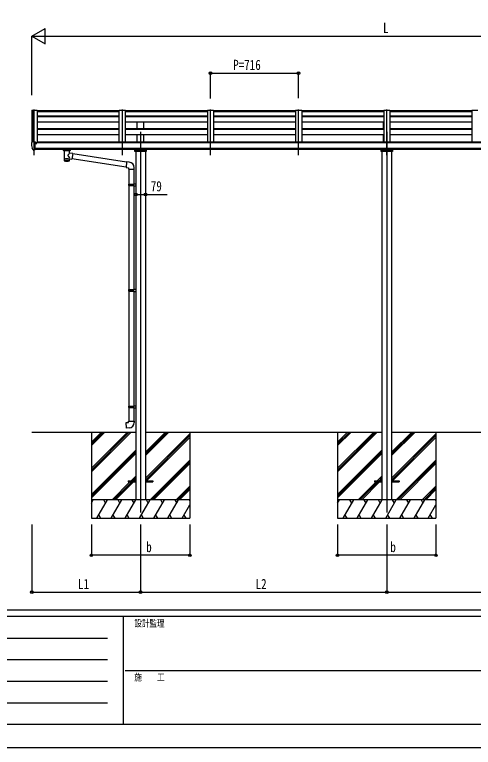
# Model space of a CAD drawing. Units: millimetres, scale not verified. Extents: x -10512 to 10512, y -7425 to 7425.
# Drawn here: x -4143 to -416, y -7425 to -1477 of the extents above; entities that cross this region are included whole.
import ezdxf
from ezdxf.enums import TextEntityAlignment as Align

# ---------------------------------------------------------------- set-up
doc = ezdxf.new("R2010")
doc.units = ezdxf.units.MM
doc.header["$LTSCALE"] = 40
for name, color, linetype in [('0-3_YKK_12', 2, 'Continuous'), ('0-4_YKK_13', 4, 'Continuous'), ('0-5_YKK_A1', 4, 'Continuous'), ('0-6_YKK_D', 6, 'Continuous'), ('0-7_YKK_ZWAK', 7, 'Continuous')]:
    doc.layers.add(name, color=color, linetype=linetype)
doc.styles.add('ＭＳ ゴシック', font='')
doc.styles.get('ＭＳ ゴシック').set_extended_font_data('MS Gothic')

msp = doc.modelspace()

# ---------------------------------------------------------------- linework, layer by layer
at = {"layer": '0-3_YKK_12'}
for p, q in [((-3983.84, -2618.34), (-3983.84, -2247.51)), ((-3267.84, -2618.34), (-3267.84, -2247.51)), ((-2551.84, -2618.34), (-2551.84, -2247.51)), ((-1835.84, -2618.34), (-1835.84, -2247.51)), ((-1119.84, -2618.34), (-1119.84, -2247.51)), ((-3119.84, -2429), (-3119.84, -5518.14)), ((-1119.84, -2429), (-1119.84, -5518.14))]:
    msp.add_line(p, q, dxfattribs=at)
at = {"layer": '0-4_YKK_13'}
for p, q in [((-3292.84, -2257.75), (-3958.84, -2257.75)), ((-2576.84, -2257.75), (-3242.84, -2257.75)), ((-1860.84, -2257.75), (-2526.84, -2257.75)), ((-1144.84, -2257.75), (-1810.84, -2257.75)), ((-428.84, -2257.75), (-1094.84, -2257.75)), ((-4005.84, -2518.84), (-4005.84, -2519.47)), ((-3998.93, -2510.04), (-4002.99, -2515.84)), ((-3983.84, -2577.97), (-3983.84, -2509.47)), ((-3982.34, -2510.39), (-3983.84, -2510.39)), ((-3977.34, -2519.2), (-3983.84, -2518.81)), ((-3982.34, -2510.39), (-3982.34, -2516.56)), ((-3972.66, -2511.88), (-3982.34, -2511.16)), ((-3982.34, -2514.16), (-3968.34, -2514.21)), ((-3972.86, -2524.39), (-3972.34, -2524.39)), ((-3972.34, -2524.39), (-3972.04, -2524.39)), ((-3971.84, -2514.2), (-3971.84, -2512.3)), ((-3967.34, -2515.32), (-3967.34, -2518.32)), ((-3991.46, -2576.16), (-4001.21, -2560.78)), ((-3985.34, -2577.88), (-3989.05, -2577.65)), ((-3985.34, -2577.88), (-3983.84, -2577.97)), ((-3983.84, -2575.77), (-3983.34, -2575.77)), ((-3983.34, -2575.77), (-3982.84, -2574.77)), ((-3977.34, -2574.77), (-3982.84, -2574.77)), ((-3745.84, -2578.85), (-3745.84, -2571.68)), ((-3741.74, -2583.35), (-3741.75, -2663.64)), ((-3695.94, -2600.92), (-3695.94, -2583.34)), ((-3670.72, -2604.83), (-3695.94, -2600.92)), ((-3691.84, -2578.85), (-3691.84, -2571.68)), ((-3670.72, -2604.83), (-3677.74, -2650.09)), ((-3233.42, -2674.73), (-3671.03, -2606.84)), ((-3163.34, -2580.14), (-3076.34, -2580.14)), ((-1163.34, -2580.14), (-1076.34, -2580.14)), ((-3695.92, -2663.64), (-3695.94, -2647.01)), ((-3695.94, -2647.26), (-3677.74, -2650.09)), ((-3237.08, -2716.67), (-3677.47, -2648.35)), ((-3212.42, -2674.69), (-3233.25, -2672.86)), ((-3217.34, -2730.43), (-3171.34, -2730.43)), ((-3215.34, -2730.43), (-3215.34, -2853.19)), ((-3173.34, -2730.43), (-3173.34, -2850.63)), ((-3171.34, -2730.43), (-3171.34, -2719.52)), ((-3217.34, -2855.19), (-3216.34, -2853.19)), ((-3216.34, -2853.19), (-3173.34, -2853.19)), ((-3177.82, -2855.19), (-3178.24, -2853.19)), ((-3175.34, -2850.69), (-3159.34, -2850.22)), ((-3175.34, -2852.69), (-3175.34, -2850.69)), ((-3175.34, -2852.69), (-3173.34, -2852.69)), ((-3159.34, -2850.22), (-3159.34, -2868.16)), ((-3217.34, -2855.19), (-3173.34, -2855.19)), ((-3217.34, -2855.19), (-3217.34, -2863.19)), ((-3217.34, -2863.19), (-3173.34, -2863.19)), ((-3217.34, -2863.19), (-3216.34, -2865.19)), ((-3216.34, -2865.19), (-3173.34, -2865.19)), ((-3215.34, -2865.19), (-3215.34, -3709.38)), ((-3175.34, -2867.69), (-3175.34, -2865.69)), ((-3175.34, -2867.69), (-3159.34, -2868.16)), ((-3173.34, -2867.75), (-3173.34, -3706.82)), ((-3217.34, -3711.38), (-3216.34, -3709.38)), ((-3217.34, -3711.38), (-3173.34, -3711.38)), ((-3217.34, -3711.38), (-3217.34, -3719.38)), ((-3217.34, -3719.38), (-3173.34, -3719.38)), ((-3217.34, -3719.38), (-3216.34, -3721.38)), ((-3216.34, -3709.38), (-3173.34, -3709.38)), ((-3216.34, -3721.38), (-3173.34, -3721.38)), ((-3215.34, -3721.38), (-3215.34, -4654.78)), ((-3177.82, -3711.38), (-3178.24, -3709.38)), ((-3175.34, -3706.88), (-3159.34, -3706.41)), ((-3175.34, -3708.88), (-3175.34, -3706.88)), ((-3175.34, -3708.88), (-3173.34, -3708.88)), ((-3175.34, -3723.88), (-3175.34, -3721.88)), ((-3175.34, -3723.88), (-3159.34, -3724.35)), ((-3173.34, -3723.94), (-3173.34, -4652.22)), ((-3159.34, -3706.41), (-3159.34, -3724.35)), ((-3217.34, -4656.78), (-3216.34, -4654.78)), ((-3217.34, -4656.78), (-3173.34, -4656.78)), ((-3217.34, -4656.78), (-3217.34, -4664.78)), ((-3217.34, -4664.78), (-3173.34, -4664.78)), ((-3217.34, -4664.78), (-3216.34, -4666.78)), ((-3216.34, -4654.78), (-3173.34, -4654.78)), ((-3216.34, -4666.78), (-3173.34, -4666.78)), ((-3215.34, -4666.78), (-3215.34, -4776.78)), ((-3177.82, -4656.78), (-3178.24, -4654.78)), ((-3175.34, -4652.28), (-3159.34, -4651.81)), ((-3175.34, -4654.28), (-3175.34, -4652.28)), ((-3175.34, -4654.28), (-3173.34, -4654.28)), ((-3175.34, -4669.28), (-3175.34, -4667.28)), ((-3175.34, -4669.28), (-3159.34, -4669.75)), ((-3173.34, -4669.34), (-3173.34, -4776.78)), ((-3159.34, -4651.81), (-3159.34, -4669.75)), ((-3217.34, -4776.78), (-3171.34, -4776.78)), ((-3217.34, -4786.78), (-3217.34, -4776.78)), ((-3171.34, -4776.78), (-3171.34, -4787.7)), ((-3219.84, -5261.24), (-3219.84, -5270.24)), ((-3219.84, -5261.24), (-3159.34, -5261.24)), ((-3219.84, -5270.24), (-3159.34, -5270.24)), ((-3080.34, -5261.24), (-3019.84, -5261.24)), ((-3080.34, -5270.24), (-3019.84, -5270.24)), ((-3019.84, -5261.24), (-3019.84, -5270.24)), ((-1219.84, -5261.24), (-1219.84, -5270.24)), ((-1219.84, -5261.24), (-1159.34, -5261.24)), ((-1219.84, -5270.24), (-1159.34, -5270.24)), ((-1080.34, -5261.24), (-1019.84, -5261.24)), ((-1080.34, -5270.24), (-1019.84, -5270.24)), ((-1019.84, -5261.24), (-1019.84, -5270.24))]:
    msp.add_line(p, q, dxfattribs=at)
for points in [[(-3983.84, -2509.47), (-3995.84, -2509.47), (-3998.17, -2509.61)], [(-3977.34, -2574.77), (-3977.34, -2516.56), (-3982.34, -2516.56)], [(-3972.66, -2511.88), (-3972.5, -2511.9), (-3972.34, -2511.93), (-3972.19, -2511.98), (-3972.07, -2512.03), (-3971.97, -2512.09), (-3971.9, -2512.16), (-3971.85, -2512.23), (-3971.84, -2512.3)], [(-3972.04, -2523.2), (-3972.04, -2524.39), (-3967.34, -2524.39)], [(-3967.34, -2522.77), (-3967.34, -2524.39), (-3966.86, -2524.39)], [(-3983.84, -2564.08), (-3980.68, -2563.67), (-3977.34, -2563.24)], [(-3745.8, -2578.9), (-3745.82, -2578.55), (-3745.58, -2577.59), (-3745.06, -2576.71), (-3744.25, -2575.87), (-3743.14, -2575.07), (-3741.74, -2574.35)], [(-3745.8, -2578.79), (-3745.82, -2579.15), (-3745.58, -2580.1), (-3745.06, -2580.99), (-3744.25, -2581.83), (-3743.14, -2582.62), (-3741.74, -2583.35)], [(-3695.94, -2574.36), (-3695.71, -2574.45), (-3694.35, -2575.19), (-3693.24, -2576.04), (-3692.48, -2576.9), (-3692.02, -2577.8), (-3691.85, -2578.69)], [(-3695.94, -2583.34), (-3695.71, -2583.24), (-3694.35, -2582.51), (-3693.24, -2581.66), (-3692.48, -2580.79), (-3692.02, -2579.9), (-3691.85, -2579.01)], [(-3073.34, -2571.68), (-3073.34, -2589.4), (-3166.34, -2589.4), (-3166.34, -2571.67)], [(-1073.34, -2571.71), (-1073.34, -2589.4), (-1166.34, -2589.4), (-1166.34, -2571.7)], [(-3233.25, -2672.86), (-3237.26, -2718.69), (-3217.34, -2720.43), (-3217.34, -2730.43)], [(-3175.34, -2865.69), (-3173.34, -2865.69), (-3173.34, -2852.69)], [(-3177.82, -2855.19), (-3177.82, -2863.19), (-3178.24, -2865.19)], [(-3177.82, -3711.38), (-3177.82, -3719.38), (-3178.24, -3721.38)], [(-3175.34, -3721.88), (-3173.34, -3721.88), (-3173.34, -3708.88)], [(-3177.82, -4656.78), (-3177.82, -4664.78), (-3178.24, -4666.78)], [(-3175.34, -4667.28), (-3173.34, -4667.28), (-3173.34, -4654.28)], [(-3212.42, -4832.53), (-3233.25, -4834.35), (-3237.26, -4788.52), (-3217.34, -4786.78)]]:
    msp.add_lwpolyline(points, dxfattribs=at)
for centre, radius, start, end in [((-4002.84, -2518.84), 3, 93, 180), ((-3813.35, -2519.47), 192.49, 180.0008, 192.1233), ((-3998.11, -2510.61), 1, 93.5, 145), ((-3969.84, -2524.39), 2.5, 151.64236, 180), ((-3969.84, -2524.39), 2.5, 0, 151.64236), ((-3998.61, -2559.28), 3, 191.83348, 210), ((-3988.86, -2574.66), 3, 210, 266.5), ((-3728.77, -2624.06), 51.38, 92.46126, 104.61963), ((-3718.83, -2728.2), 155.94, 85.53149, 94.46851), ((-3708.88, -2624.06), 51.38, 75.38037, 87.53874), ((-3216.34, -2719.52), 45, 0, 85), ((-3216.34, -4787.7), 45, 275, 0)]:
    msp.add_arc(centre, radius, start, end, dxfattribs=at)
for centre, major_axis, ratio, start_param, end_param in [((-3968.34, -2515.32), (-0.02, 1.1), 0.906239, 4.6917496, 6.2625459), ((-3718.84, -2584.54), (-22.91, -0.42), 0.072511, 4.711586, 6.2823824), ((-3718.81, -2582.91), (-22.91, -0.42), 0.072511, 4.711586, 6.2823824), ((-3718.86, -2582.92), (22.92, -0.42), 0.07247, 0.0008089, 1.5716053), ((-3718.86, -2584.54), (22.92, -0.42), 0.07247, 0.0008089, 1.5716053), ((-3716.28, -2623.12), (20.32, 22.25), 0.045535, 4.9756507, 6.2441899), ((-3707.84, -2578.85), (16, 0), 0.361356, 0, 0.0194874), ((-3707.84, -2578.85), (16, 0), 0.361356, 6.2636979, 6.2831853), ((-3718.84, -2663.64), (22.92, 0), 0.101955, 6.2829723, 9.4248207), ((-3718.84, -2663.64), (22.92, 0), 0.101955, 3.1415499, 6.2833984), ((-3718.84, -2651.2), (22.91, 0), 0.122865, 6.2831853, 9.424778), ((-3718.84, -2620.47), (-22.81, 26.62), 0.234429, 3.1563334, 4.5976381)]:
    msp.add_ellipse(centre, major_axis=major_axis, ratio=ratio, start_param=start_param, end_param=end_param, dxfattribs=at)
at = {"layer": '0-5_YKK_A1'}
for p, q in [((-4003.83, -2252.96), (-4003.84, -2516.01)), ((-4002.89, -2252.08), (-3995.06, -2251.67)), ((-3994.84, -2251.75), (-3994.84, -2509.47)), ((-3994.76, -2251.87), (-3994.14, -2253.49)), ((-3958.84, -2251.66), (-3958.84, -2518.32)), ((-3292.84, -2511.9), (-3292.84, -2251.66)), ((-3292.84, -2251.66), (-3242.84, -2251.66)), ((-3242.84, -2511.9), (-3242.84, -2251.66)), ((-2576.84, -2251.66), (-2576.84, -2511.9)), ((-2576.84, -2251.66), (-2526.84, -2251.66)), ((-2526.84, -2251.66), (-2526.84, -2511.9)), ((-1860.84, -2251.66), (-1860.84, -2511.9)), ((-1860.84, -2251.66), (-1810.84, -2251.66)), ((-1810.84, -2251.66), (-1810.84, -2511.9)), ((-1144.84, -2251.66), (-1144.84, -2511.9)), ((-1144.84, -2251.66), (-1094.84, -2251.66)), ((-1094.84, -2251.66), (-1094.84, -2511.9)), ((-428.84, -2251.66), (-428.84, -2511.9)), ((-428.84, -2251.66), (-378.84, -2251.66)), ((-3958.84, -2264.66), (-3292.84, -2264.66)), ((-3958.84, -2299.11), (-3292.84, -2299.11)), ((-3958.84, -2303.19), (-3292.84, -2303.19)), ((-3242.84, -2264.66), (-2576.84, -2264.66)), ((-3242.84, -2299.11), (-2576.84, -2299.11)), ((-3242.84, -2303.19), (-2576.84, -2303.19)), ((-2526.84, -2264.66), (-1860.84, -2264.66)), ((-2526.84, -2299.11), (-1860.84, -2299.11)), ((-2526.84, -2303.19), (-1860.84, -2303.19)), ((-1810.84, -2264.66), (-1144.84, -2264.66)), ((-1810.84, -2299.11), (-1144.84, -2299.11)), ((-1810.84, -2303.19), (-1144.84, -2303.19)), ((-1094.84, -2264.66), (-428.84, -2264.66)), ((-1094.84, -2299.11), (-428.84, -2299.11)), ((-1094.84, -2303.19), (-428.84, -2303.19)), ((-3958.84, -2347.61), (-3292.84, -2347.61)), ((-3243.32, -2362.9), (-3242.84, -2362.9)), ((-3242.84, -2347.61), (-2576.84, -2347.61)), ((-3147.34, -2400.95), (-3147.34, -2347.61)), ((-3092.34, -2400.95), (-3092.34, -2347.61)), ((-2526.84, -2347.61), (-1860.84, -2347.61)), ((-1810.84, -2347.61), (-1144.84, -2347.61)), ((-1147.34, -2400.95), (-1147.34, -2347.61)), ((-1094.84, -2347.61), (-428.84, -2347.61)), ((-1092.34, -2400.95), (-1092.34, -2347.61)), ((-3958.84, -2400.95), (-3292.84, -2400.95)), ((-3958.84, -2407.74), (-3292.84, -2407.74)), ((-3242.84, -2400.95), (-2576.84, -2400.95)), ((-3242.84, -2407.74), (-2576.84, -2407.74)), ((-2526.84, -2400.95), (-1860.84, -2400.95)), ((-2526.84, -2407.74), (-1860.84, -2407.74)), ((-1810.84, -2400.95), (-1144.84, -2400.95)), ((-1810.84, -2407.74), (-1144.84, -2407.74)), ((-1094.84, -2400.95), (-428.84, -2400.95)), ((-1094.84, -2407.74), (-428.84, -2407.74)), ((-3958.84, -2451.29), (-3292.84, -2451.29)), ((-3242.84, -2451.29), (-2576.84, -2451.29)), ((-3147.34, -2511.9), (-3147.34, -2451.29)), ((-3092.34, -2511.9), (-3092.34, -2451.29)), ((-2526.84, -2451.29), (-1860.84, -2451.29)), ((-1810.84, -2451.29), (-1144.84, -2451.29)), ((-1147.34, -2511.9), (-1147.34, -2451.29)), ((-1094.84, -2451.29), (-428.84, -2451.29)), ((-1092.34, -2511.9), (-1092.34, -2451.29)), ((1737.66, -2518.32), (-3977.34, -2518.32)), ((-3953.84, -2518.32), (-3953.84, -2511.9)), ((1714.16, -2511.9), (-3953.84, -2511.9)), ((-3977.34, -2559.83), (1737.66, -2559.83)), ((1737.66, -2571.75), (-3977.34, -2571.66)), ((-3159.34, -2589.4), (-3159.34, -5415.74)), ((-3080.34, -2589.4), (-3080.34, -5415.74)), ((-1159.34, -2589.4), (-1159.34, -5415.74)), ((-1080.34, -2589.4), (-1080.34, -5415.74)), ((-4003.84, -4865.74), (-3159.34, -4865.74)), ((-3519.84, -4865.74), (-3519.84, -5565.73)), ((-3519.84, -5159.91), (-3225.66, -4865.74)), ((-3519.84, -5174.05), (-3211.52, -4865.74)), ((-3519.84, -5188.2), (-3197.37, -4865.74)), ((-3519.84, -4976.07), (-3409.51, -4865.74)), ((-3519.84, -4961.92), (-3423.65, -4865.74)), ((-3519.84, -4947.78), (-3437.79, -4865.74)), ((-3080.34, -4865.74), (-1159.34, -4865.74)), ((-3080.34, -5057.07), (-2889.01, -4865.74)), ((-3080.34, -5042.92), (-2903.15, -4865.74)), ((-3080.34, -5028.78), (-2917.29, -4865.74)), ((-2719.84, -4865.74), (-2719.84, -5565.73)), ((-1519.84, -4865.74), (-1519.84, -5565.73)), ((-1519.84, -5159.91), (-1225.66, -4865.74)), ((-1519.84, -5174.05), (-1211.52, -4865.74)), ((-1519.84, -5188.2), (-1197.37, -4865.74)), ((-1519.84, -4976.07), (-1409.51, -4865.74)), ((-1519.84, -4961.92), (-1423.65, -4865.74)), ((-1519.84, -4947.78), (-1437.79, -4865.74)), ((-1080.34, -4865.74), (840.66, -4865.74)), ((-1080.34, -5057.07), (-889.01, -4865.74)), ((-1080.34, -5042.92), (-903.15, -4865.74)), ((-1080.34, -5028.78), (-917.29, -4865.74)), ((-719.84, -4865.74), (-719.84, -5565.73)), ((-3080.34, -5240.91), (-2719.84, -4880.41)), ((-3080.34, -5255.05), (-2719.84, -4894.56)), ((-3072.38, -5261.24), (-2719.84, -4908.7)), ((-1080.34, -5240.91), (-719.84, -4880.41)), ((-1080.34, -5255.05), (-719.84, -4894.56)), ((-1072.38, -5261.24), (-719.84, -4908.7)), ((-3519.84, -5372.04), (-3159.34, -5011.55)), ((-3519.84, -5386.19), (-3159.34, -5025.69)), ((-3519.84, -5400.33), (-3159.34, -5039.83)), ((-1519.84, -5372.04), (-1159.34, -5011.55)), ((-1519.84, -5386.19), (-1159.34, -5025.69)), ((-1519.84, -5400.33), (-1159.34, -5039.83)), ((-3043.03, -5415.73), (-2719.84, -5092.55)), ((-3028.89, -5415.73), (-2719.84, -5106.69)), ((-1043.03, -5415.73), (-719.84, -5092.55)), ((-1028.89, -5415.73), (-719.84, -5106.69)), ((-3014.74, -5415.73), (-2719.84, -5120.83)), ((-1014.74, -5415.73), (-719.84, -5120.83)), ((-3196.9, -5261.24), (-3159.34, -5223.68)), ((-1196.9, -5261.24), (-1159.34, -5223.68)), ((-3351.4, -5415.73), (-3205.9, -5270.24)), ((-3337.25, -5415.73), (-3191.75, -5270.24)), ((-3323.11, -5415.73), (-3177.61, -5270.24)), ((-3182.75, -5261.24), (-3159.34, -5237.82)), ((-3168.61, -5261.24), (-3159.34, -5251.96)), ((-1351.4, -5415.73), (-1205.9, -5270.24)), ((-1337.25, -5415.73), (-1191.75, -5270.24)), ((-1323.11, -5415.73), (-1177.61, -5270.24)), ((-1182.75, -5261.24), (-1159.34, -5237.82)), ((-1168.61, -5261.24), (-1159.34, -5251.96)), ((-2830.9, -5415.73), (-2719.84, -5304.68)), ((-2816.75, -5415.73), (-2719.84, -5318.82)), ((-2802.61, -5415.73), (-2719.84, -5332.96)), ((-830.9, -5415.73), (-719.84, -5304.68)), ((-816.75, -5415.73), (-719.84, -5318.82)), ((-802.61, -5415.73), (-719.84, -5332.96)), ((-2719.84, -5415.73), (-3519.84, -5415.73)), ((-3519.84, -5443.24), (-3503.96, -5415.73)), ((-3475.09, -5565.73), (-3388.49, -5415.73)), ((-3403.49, -5441.72), (-3418.49, -5415.73)), ((-3359.62, -5565.73), (-3273.02, -5415.73)), ((-3288.02, -5441.72), (-3303.02, -5415.73)), ((-3244.15, -5565.73), (-3157.55, -5415.73)), ((-3172.55, -5441.72), (-3187.55, -5415.73)), ((-3128.68, -5565.73), (-3042.08, -5415.73)), ((-3057.08, -5441.72), (-3072.08, -5415.73)), ((-3013.21, -5565.73), (-2926.61, -5415.73)), ((-2941.61, -5441.72), (-2956.61, -5415.73)), ((-2897.74, -5565.73), (-2811.14, -5415.73)), ((-2841.14, -5415.73), (-2826.14, -5441.72)), ((-2782.27, -5565.73), (-2719.84, -5457.6)), ((-2725.67, -5415.73), (-2719.84, -5425.83)), ((-719.84, -5415.73), (-1519.84, -5415.73)), ((-1519.84, -5443.24), (-1503.96, -5415.73)), ((-1475.09, -5565.73), (-1388.49, -5415.73)), ((-1403.49, -5441.72), (-1418.49, -5415.73)), ((-1359.62, -5565.73), (-1273.02, -5415.73)), ((-1288.02, -5441.72), (-1303.02, -5415.73)), ((-1244.15, -5565.73), (-1157.55, -5415.73)), ((-1172.55, -5441.72), (-1187.55, -5415.73)), ((-1128.68, -5565.73), (-1042.08, -5415.73)), ((-1057.08, -5441.72), (-1072.08, -5415.73)), ((-1013.21, -5565.73), (-926.61, -5415.73)), ((-941.61, -5441.72), (-956.61, -5415.73)), ((-897.74, -5565.73), (-811.14, -5415.73)), ((-841.14, -5415.73), (-826.14, -5441.72)), ((-782.27, -5565.73), (-719.84, -5457.6)), ((-725.67, -5415.73), (-719.84, -5425.83)), ((-3519.84, -5565.73), (-2719.84, -5565.73)), ((-3460.09, -5539.76), (-3445.09, -5565.73)), ((-3344.62, -5539.76), (-3329.62, -5565.73)), ((-3229.15, -5539.75), (-3214.15, -5565.73)), ((-3113.68, -5539.75), (-3098.68, -5565.73)), ((-2998.21, -5539.76), (-2983.21, -5565.73)), ((-2882.74, -5539.76), (-2867.74, -5565.73)), ((-2767.27, -5539.76), (-2752.27, -5565.73)), ((-1519.84, -5565.73), (-719.84, -5565.73)), ((-1460.09, -5539.76), (-1445.09, -5565.73)), ((-1344.62, -5539.76), (-1329.62, -5565.73)), ((-1229.15, -5539.75), (-1214.15, -5565.73)), ((-1113.68, -5539.75), (-1098.68, -5565.73)), ((-998.21, -5539.76), (-983.21, -5565.73)), ((-882.74, -5539.76), (-867.74, -5565.73)), ((-767.27, -5539.76), (-752.27, -5565.73))]:
    msp.add_line(p, q, dxfattribs=at)
msp.add_lwpolyline([(-3994.14, -2509.47), (-3994.14, -2251.66), (-3958.84, -2251.66)], dxfattribs=at)
msp.add_circle((-3969.86, -2524.39), 3, dxfattribs=at)
for centre, radius, start, end in [((-4002.84, -2253.08), 1, 93, 173.32986), ((-3995.04, -2251.97), 0.301, 21.06327, 92.86679)]:
    msp.add_arc(centre, radius, start, end, dxfattribs=at)
at = {"layer": '0-6_YKK_D'}
for p, q in [((-4003.84, -1651.66), (-3895.58, -1589.16)), ((-3895.58, -1714.16), (-3895.58, -1589.16)), ((-4003.84, -2130.47), (-4003.84, -1650.66)), ((-4003.84, -1651.66), (-3895.58, -1714.16)), ((-4003.84, -1651.66), (-3787.33, -1651.66)), ((-3878.84, -1651.66), (1639.16, -1651.66)), ((-2551.84, -2158.05), (-2551.84, -1950.66)), ((-2551.84, -1951.66), (-1835.84, -1951.66)), ((-1835.84, -2155.16), (-1835.84, -1950.66)), ((-4003.84, -5615.73), (-4003.84, -6166.73)), ((-3519.84, -5615.73), (-3519.84, -5866.73)), ((-3119.84, -5615.73), (-3119.84, -6166.73)), ((-3119.84, -5616.73), (-3119.84, -6166.73)), ((-2719.84, -5615.73), (-2719.84, -5866.73)), ((-1519.84, -5615.73), (-1519.84, -5866.73)), ((-1119.84, -5615.73), (-1119.84, -6166.73)), ((-1119.84, -5615.73), (-1119.84, -6166.73)), ((-719.84, -5615.73), (-719.84, -5866.73)), ((-2719.84, -5865.73), (-3519.84, -5865.73)), ((-719.84, -5865.73), (-1519.84, -5865.73)), ((-4003.84, -6165.73), (-3119.84, -6165.73)), ((-3119.84, -6165.73), (-1119.84, -6165.73)), ((-1119.84, -6165.73), (880.16, -6165.73))]:
    msp.add_line(p, q, dxfattribs=at)
msp.add_lwpolyline([(-3159.34, -2936.93), (-3080.34, -2936.93), (-2903.84, -2936.93)], dxfattribs=at)
for centre in [(-2551.84, -1951.66), (-1835.84, -1951.66), (-3159.34, -2936.93), (-3080.34, -2936.93), (-3519.84, -5865.73), (-2719.84, -5865.73), (-1519.84, -5865.73), (-719.84, -5865.73), (-4003.84, -6165.73), (-3119.84, -6165.73), (-3119.84, -6165.73), (-1119.84, -6165.73), (-1119.84, -6165.73)]:
    msp.add_circle(centre, 10.62, dxfattribs=at)
at = {"layer": '0-7_YKK_ZWAK'}
for p, q in [((9737.55, -6312.5), (-9762.45, -6312.5)), ((-3262.45, -6362.5), (-9762.45, -6362.5)), ((-3262.45, -6362.5), (-3262.45, -7237.5)), ((-12.45, -6362.5), (-3262.45, -6362.5)), ((-9656.2, -6537.5), (-3387.45, -6537.5)), ((-9656.2, -6712.5), (-3387.45, -6712.5)), ((-3243.7, -6800), (-12.45, -6800)), ((-9656.2, -6887.5), (-3387.45, -6887.5)), ((-9656.2, -7062.5), (-3387.45, -7062.5)), ((-9762.45, -7237.5), (-3262.45, -7237.5)), ((-3262.45, -7237.5), (-12.45, -7237.5))]:
    msp.add_line(p, q, dxfattribs=at)
msp.add_lwpolyline([(-10512.5, -7425), (10512.5, -7425), (10512.5, 7425), (-10512.5, 7425)], close=True, dxfattribs=at)

# ---------------------------------------------------------------- texts
at = {"layer": '0-6_YKK_D', "style": 'ＭＳ ゴシック', "width": 0.8}
for s, p in [('L', (-1149.84, -1650.66)), ('P=716', (-2367.84, -1950.66)), ('79', (-3036.84, -2935.93)), ('b', (-3074.09, -5864.73)), ('b', (-1090.47, -5864.73)), ('L1', (-3627.84, -6164.73)), ('L2', (-2185.84, -6164.73))]:
    msp.add_text(s, height=82.48, dxfattribs=at).set_placement(p, align=Align.BOTTOM_LEFT)
at = {"layer": '0-7_YKK_ZWAK', "style": 'ＭＳ ゴシック', "width": 0.8}
for s, p in [('設計監理', (-3170.78, -6462.5)), ('施\u3000\u3000工', (-3170.78, -6900))]:
    msp.add_text(s, height=54.99, dxfattribs=at).set_placement(p, align=Align.BOTTOM_LEFT)

doc.saveas('drawing.dxf')
